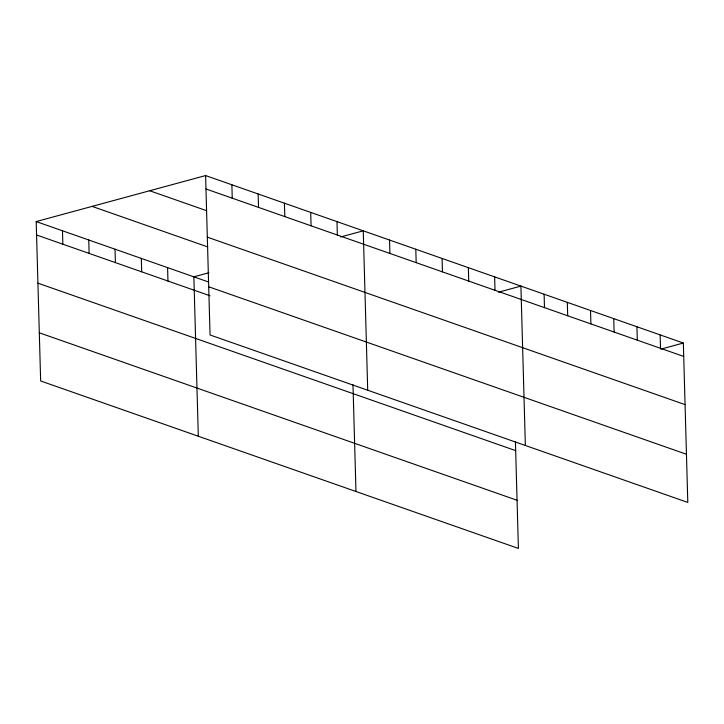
<?xml version="1.0" encoding="UTF-8"?>
<svg xmlns="http://www.w3.org/2000/svg" width="724" height="724" viewBox="0 0 724 724"><rect width="100%" height="100%" fill="white"/><g stroke="black" fill="none" stroke-linecap="round" stroke-linejoin="round"><path stroke-width="1.09" d="M515.425 441.667L518.402 548.439L40.653 380.969L36.2 221.571L205.598 175.561L683.347 343.031L687.8 502.429L210.05 334.959L205.598 175.561M208.91 272.749L193.86 276.839L198.313 436.228M340.678 236.956L363.258 230.829L367.711 390.227M498.338 292.224L520.909 286.098L525.362 445.486M660.777 349.167L683.347 343.031M205.969 188.973L683.718 356.443M149.696 190.747L206.449 210.639M207.317 237.146L685.067 404.616M92.102 206.385L207.716 246.911M36.2 221.571L208.575 281.998M208.702 286.776L686.452 454.256M36.571 234.983L209.996 295.772M37.919 283.156L515.669 450.627M39.304 332.787L517.063 500.266M660.143 334.904L660.514 348.307M636.939 326.768L637.31 340.171M613.735 318.632L614.106 332.044M590.531 310.496L590.902 323.909M567.326 302.361L567.697 315.773M544.113 294.225L544.493 307.637M494.637 276.885L495.008 290.288M468.356 267.672L468.736 281.084M442.083 258.459L442.454 271.871M415.802 249.246L416.182 262.658M389.53 240.042L389.901 253.445M352.986 384.725L355.973 491.496M336.977 221.616L337.348 235.029M310.705 212.404L311.076 225.816M284.423 203.191L284.803 216.603M258.151 193.987L258.522 207.39M231.87 184.774L232.25 198.177M167.579 267.627L167.959 281.039M141.307 258.414L141.678 271.826M115.025 249.201L115.406 262.613M88.753 239.988L89.124 253.4M62.472 230.784L62.852 244.187"/></g></svg>
